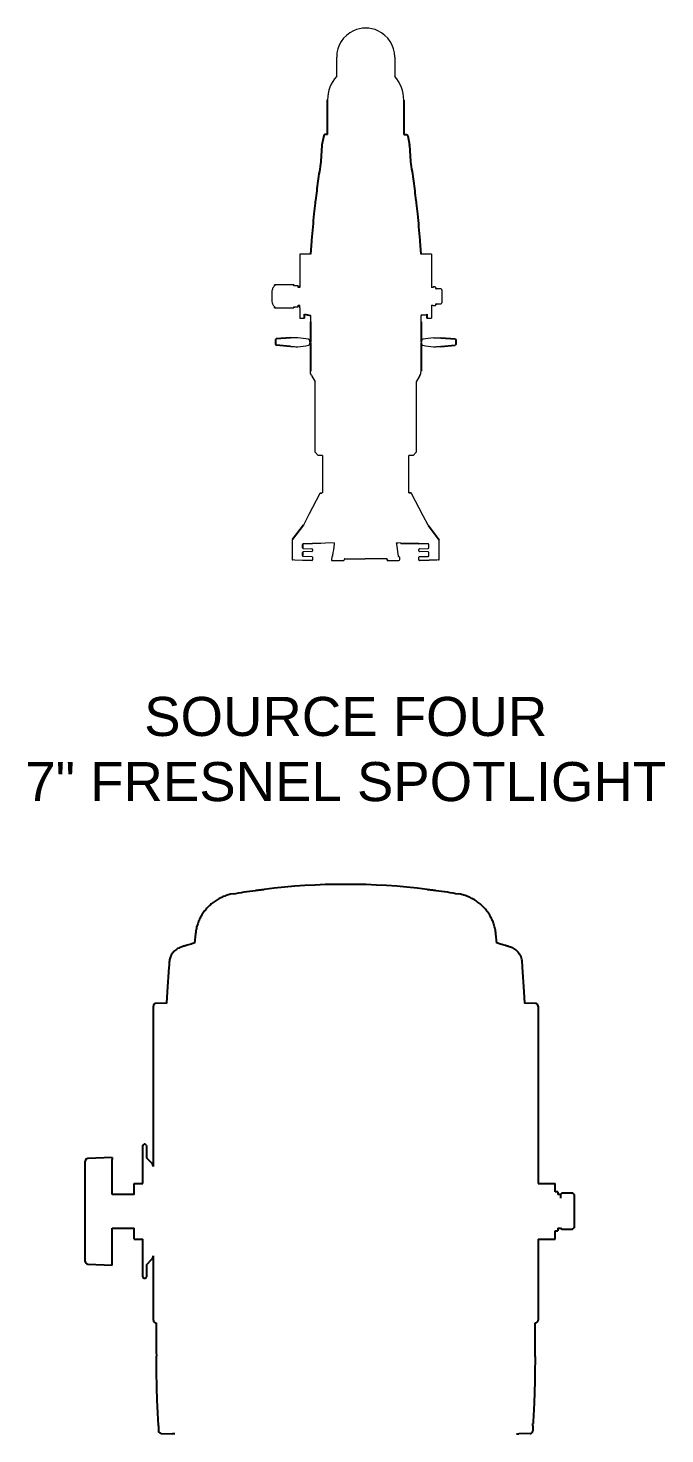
# Model space of a CAD drawing. Header units: inches. Extents: x 0 to 310, y 0 to 246.
# Drawn here: x 42.42 to 56.69, y 156.45 to 187.92 of the extents above; entities that cross this region are included whole.
import ezdxf

# ---------------------------------------------------------------- set-up
doc = ezdxf.new("R2010")
doc.units = ezdxf.units.IN
doc.header["$MEASUREMENT"] = 0
doc.layers.add('TEXT', color=1, linetype='Continuous')
doc.styles.add('ARIAL', font='arial.ttf')

msp = doc.modelspace()

# ---------------------------------------------------------------- linework, layer by layer
at = {"linetype": 'Continuous', "lineweight": 15}
for p, q in [((49.332, 186.845), (49.332, 187.276)), ((50.632, 187.273), (50.632, 186.842)), ((50.836, 186.312), (50.836, 186.316)), ((48.509, 182.863), (48.509, 182.115)), ((48.748, 182.863), (48.509, 182.863)), ((51.458, 182.863), (51.216, 182.863)), ((51.458, 182.863), (51.458, 182.115)), ((48.373, 182.174), (47.94, 182.174)), ((48.467, 182.155), (48.373, 182.155)), ((48.509, 182.115), (48.467, 182.115)), ((51.497, 182.115), (51.458, 182.115)), ((51.53, 182.129), (51.497, 182.129)), ((51.669, 182.085), (51.56, 182.085)), ((51.689, 182.065), (51.689, 181.866)), ((47.94, 181.663), (48.373, 181.663)), ((48.373, 181.682), (48.467, 181.682)), ((48.467, 181.722), (48.509, 181.722)), ((48.509, 181.663), (48.509, 181.722)), ((48.509, 181.663), (48.509, 181.429)), ((51.458, 181.722), (51.497, 181.722)), ((51.458, 181.722), (51.458, 181.663)), ((51.458, 181.663), (51.458, 181.429)), ((51.497, 181.709), (51.53, 181.709)), ((51.56, 181.752), (51.669, 181.752)), ((51.689, 181.866), (51.689, 181.772)), ((48.509, 181.429), (48.614, 181.429)), ((51.236, 181.5), (51.336, 181.503)), ((51.35, 181.429), (51.458, 181.429)), ((48.386, 180.989), (48.38, 180.989)), ((51.222, 181.298), (51.222, 181.298)), ((51.579, 180.989), (51.584, 180.989)), ((48.73, 180.936), (48.729, 180.936)), ((48.729, 180.844), (48.729, 180.844)), ((48.732, 180.897), (48.732, 180.928)), ((48.732, 180.928), (48.732, 180.928)), ((48.736, 180.897), (48.732, 180.897)), ((48.732, 180.852), (48.732, 180.882)), ((48.736, 180.882), (48.732, 180.882)), ((48.732, 180.852), (48.732, 180.852)), ((48.742, 180.897), (48.736, 180.897)), ((48.742, 180.882), (48.736, 180.882)), ((51.222, 180.897), (51.229, 180.897)), ((51.222, 180.882), (51.229, 180.882)), ((51.229, 180.897), (51.232, 180.897)), ((51.229, 180.882), (51.232, 180.882)), ((51.232, 180.897), (51.232, 180.928)), ((51.232, 180.928), (51.232, 180.928)), ((51.232, 180.852), (51.232, 180.882)), ((51.232, 180.852), (51.232, 180.852)), ((51.235, 180.936), (51.235, 180.936)), ((51.235, 180.844), (51.235, 180.844)), ((48.769, 180.142), (48.851, 180)), ((51.196, 180.142), (51.114, 180)), ((48.851, 178.426), (48.851, 180)), ((51.114, 180), (51.114, 178.426)), ((48.851, 178.426), (48.919, 178.357)), ((49.018, 178.357), (48.919, 178.357)), ((49.018, 178.357), (49.018, 177.514)), ((50.947, 177.514), (50.947, 178.357)), ((51.045, 178.357), (50.947, 178.357)), ((51.045, 178.357), (51.114, 178.426)), ((49.018, 177.514), (48.966, 177.512)), ((48.334, 176.448), (48.334, 176.029)), ((48.78, 176.379), (48.579, 176.372)), ((48.579, 176.273), (48.777, 176.266)), ((50.677, 176.37), (50.673, 176.397)), ((50.673, 176.397), (50.701, 176.396)), ((50.718, 176.101), (50.677, 176.37)), ((50.758, 176.394), (50.701, 176.396)), ((51.386, 176.372), (51.184, 176.379)), ((51.188, 176.266), (51.385, 176.273)), ((51.63, 176.029), (51.63, 176.456)), ((48.353, 176.014), (48.349, 176.014)), ((48.387, 176.013), (48.353, 176.014)), ((48.568, 176.006), (48.398, 176.012)), ((48.776, 175.999), (48.568, 176.006)), ((48.777, 176.202), (48.579, 176.195)), ((48.579, 176.096), (48.777, 176.089)), ((48.791, 176.251), (48.791, 176.217)), ((48.791, 176.074), (48.791, 176.014)), ((49.221, 176.081), (49.216, 176.014)), ((49.483, 175.998), (49.233, 175.998)), ((49.498, 176.022), (49.498, 176.013)), ((50.467, 176.037), (49.967, 176.037)), ((50.467, 176.01), (50.467, 176.037)), ((50.708, 175.998), (50.484, 175.998)), ((50.747, 176.04), (50.745, 176.07)), ((50.747, 176.041), (50.747, 176.041)), ((51.173, 176.217), (51.173, 176.251)), ((51.173, 176.014), (51.173, 176.074)), ((51.385, 176.195), (51.188, 176.202)), ((51.188, 176.089), (51.378, 176.095)), ((51.386, 176.006), (51.189, 175.999)), ((51.575, 176.012), (51.408, 176.007)), ((51.616, 176.014), (51.575, 176.012)), ((51.629, 176.029), (51.63, 176.029))]:
    msp.add_line(p, q, dxfattribs=at)
for p, q in [((49.127, 185.538), (49.128, 186.315)), ((50.836, 186.312), (50.836, 185.538)), ((49.041, 185.513), (48.999, 185.306)), ((49.127, 185.538), (49.072, 185.538)), ((50.836, 185.538), (50.892, 185.538)), ((50.923, 185.513), (50.965, 185.306)), ((48.998, 185.297), (48.979, 184.947)), ((50.966, 185.297), (50.985, 184.947)), ((48.979, 184.947), (48.977, 184.931)), ((50.985, 184.947), (50.987, 184.931)), ((48.768, 183.153), (48.748, 182.863)), ((48.77, 183.174), (48.768, 183.153)), ((48.77, 183.174), (48.768, 183.153)), ((48.768, 183.153), (48.768, 183.153)), ((48.77, 183.174), (48.77, 183.174)), ((51.194, 183.174), (51.196, 183.153)), ((51.194, 183.174), (51.196, 183.153)), ((51.194, 183.174), (51.194, 183.174)), ((51.196, 183.153), (51.216, 182.863)), ((51.196, 183.153), (51.196, 183.153)), ((47.94, 182.174), (47.939, 182.152)), ((48.373, 182.174), (48.373, 182.155)), ((48.467, 182.155), (48.467, 182.115)), ((51.497, 182.129), (51.497, 182.115)), ((51.55, 182.109), (51.55, 182.095)), ((47.939, 181.685), (47.94, 181.663)), ((48.373, 181.682), (48.373, 181.663)), ((48.467, 181.722), (48.467, 181.682)), ((51.497, 181.722), (51.497, 181.709)), ((51.55, 181.742), (51.55, 181.729)), ((48.614, 181.429), (48.614, 181.518)), ((48.614, 181.518), (48.743, 181.485)), ((48.742, 181.348), (48.742, 180.897)), ((51.229, 181.497), (51.222, 181.486)), ((51.222, 181.348), (51.222, 180.897)), ((51.35, 181.518), (51.35, 181.429)), ((47.965, 180.95), (47.965, 180.84)), ((48.298, 180.985), (47.977, 180.963)), ((48.298, 180.795), (47.977, 180.827)), ((48.742, 180.882), (48.742, 180.241)), ((51.222, 180.882), (51.222, 180.241)), ((51.666, 180.985), (51.987, 180.963)), ((51.666, 180.795), (51.987, 180.827)), ((52, 180.95), (52, 180.84)), ((50.998, 177.512), (50.947, 177.514)), ((48.586, 176.795), (48.342, 176.472)), ((51.379, 176.794), (51.627, 176.465)), ((48.565, 176.357), (48.565, 176.288)), ((50.769, 176.394), (51.17, 176.38)), ((48.565, 176.18), (48.565, 176.111)), ((49.222, 176.088), (49.221, 176.081)), ((50.467, 176.01), (50.484, 175.998)), ((50.729, 176.084), (50.725, 176.084)), ((47.01, 168.537), (46.963, 168.529)), ((52.106, 168.53), (52.06, 168.537)), ((46.171, 167.645), (46.15, 167.436)), ((52.92, 167.436), (52.899, 167.645)), ((45.225, 162.43), (45.225, 165.508)), ((53.845, 165.508), (53.845, 162.205)), ((44.989, 162.056), (44.989, 162.901)), ((45.039, 162.931), (45.019, 162.931)), ((45.069, 162.901), (45.069, 162.644)), ((43.699, 161.505), (43.699, 162.554)), ((44.299, 162.635), (43.757, 162.614)), ((44.299, 162.635), (44.299, 162.59)), ((44.299, 161.806), (44.299, 162.59)), ((45.193, 162.507), (45.078, 162.622)), ((53.845, 162.205), (53.845, 162.056)), ((44.799, 161.806), (44.299, 161.806)), ((44.799, 162.056), (44.989, 162.056)), ((44.799, 161.806), (44.799, 162.056)), ((53.845, 162.056), (54.224, 162.056)), ((54.224, 161.869), (54.224, 162.056)), ((54.284, 161.869), (54.224, 161.869)), ((54.284, 161.869), (54.284, 161.806)), ((54.344, 161.806), (54.284, 161.806)), ((54.344, 161.806), (54.344, 161.722)), ((54.615, 161.834), (54.383, 161.834)), ((54.654, 161.806), (54.654, 161.059)), ((43.699, 161.442), (43.699, 161.505)), ((43.699, 160.36), (43.699, 161.442)), ((44.299, 161.056), (44.799, 161.056)), ((44.299, 160.228), (44.299, 161.056)), ((44.799, 160.806), (44.799, 161.056)), ((54.224, 160.994), (54.284, 160.994)), ((54.224, 160.806), (54.224, 160.994)), ((54.284, 161.056), (54.348, 161.056)), ((54.284, 161.056), (54.284, 160.994)), ((54.348, 161.056), (54.383, 161.028)), ((54.383, 161.028), (54.615, 161.028)), ((54.615, 161.028), (54.654, 161.059)), ((44.799, 160.806), (44.989, 160.806)), ((44.989, 159.961), (44.989, 160.806)), ((53.845, 160.806), (53.845, 159.056)), ((53.845, 160.806), (54.224, 160.806)), ((43.699, 160.308), (43.699, 160.36)), ((43.757, 160.249), (43.757, 160.248)), ((43.757, 160.248), (44.299, 160.227)), ((44.299, 160.228), (44.299, 160.227)), ((45.069, 160.219), (45.069, 159.961)), ((45.078, 160.24), (45.193, 160.355)), ((45.225, 159.056), (45.225, 160.432)), ((45.019, 159.931), (45.039, 159.931)), ((45.225, 158.99), (45.225, 159.056)), ((53.845, 159.056), (53.845, 158.99)), ((45.342, 156.627), (45.344, 156.516)), ((45.402, 156.457), (45.654, 156.447)), ((45.707, 156.447), (45.654, 156.447)), ((53.363, 156.447), (53.416, 156.447)), ((53.668, 156.457), (53.416, 156.447)), ((53.729, 156.627), (53.726, 156.516))]:
    msp.add_line(p, q)
at = {"linetype": 'Continuous', "lineweight": 15, "flags": 128}
for points in [[(48.954, 177.504), (48.708, 177.031), (48.586, 176.795)], [(48.967, 177.512), (48.988, 177.513), (48.996, 177.513)], [(51.379, 176.794), (51.27, 177.005), (51.011, 177.504)], [(48.335, 176.448), (48.335, 176.448), (48.336, 176.449)], [(48.342, 176.472), (48.342, 176.472), (48.343, 176.472)], [(49.279, 176.397), (49.081, 176.39), (48.975, 176.386), (48.879, 176.383), (48.794, 176.38)], [(48.349, 176.014), (48.349, 176.014), (48.349, 176.014)]]:
    msp.add_lwpolyline(points, dxfattribs=at)
at = {"flags": 128}
for points in [[(45.574, 166.894), (45.537, 166.345), (45.521, 166.094), (45.283, 166.086)], [(53.787, 166.086), (53.549, 166.094), (53.533, 166.345), (53.496, 166.894)]]:
    msp.add_lwpolyline(points, dxfattribs=at)
at = {"linetype": 'Continuous', "lineweight": 15}
for centre, radius, start, end in [((49.982, 187.273), 0.65, 64.9002, 115.1054), ((49.982, 187.273), 0.65, 115.1054, 179.7345), ((49.982, 187.273), 0.65, 0.0003, 64.9002), ((49.915, 186.315), 0.787, 137.7314, 180), ((50.049, 186.312), 0.787, 0, 42.2686), ((51.53, 182.109), 0.02, 0, 90), ((51.56, 182.095), 0.01, 180, 270), ((51.669, 182.065), 0.02, 0, 90), ((51.53, 181.729), 0.02, 270, 0), ((51.56, 181.742), 0.01, 90, 180), ((51.669, 181.772), 0.02, 270, 0), ((72.331, 181.348), 23.588, 179.6649, 180), ((27.634, 181.348), 23.588, 0, 0.3354), ((51.335, 181.518), 0.015, 272, 0), ((48.28, 178.634), 2.362, 79.7087, 85.6364), ((51.684, 178.634), 2.362, 94.3636, 100.2913), ((48.614, 185.706), 4.921, 266.3172, 267.6716), ((48.43, 181.182), 0.394, 267.6716, 274.3636), ((48.28, 183.145), 2.362, 274.3636, 280.2913), ((51.684, 183.145), 2.362, 259.7087, 265.6364), ((51.534, 181.182), 0.394, 265.6364, 272.3284), ((51.35, 185.706), 4.921, 272.3284, 273.6828), ((48.967, 177.497), 0.015, 89.9191, 152.3197), ((48.967, 177.497), 0.015, 92.0037, 152.5602), ((50.998, 177.497), 0.015, 27.6529, 90.0809), ((48.58, 176.288), 0.015, 180, 268), ((51.385, 176.357), 0.015, 360, 88), ((51.385, 176.288), 0.015, 272, 0), ((51.615, 176.456), 0.015, 0, 36.6731), ((48.349, 176.029), 0.015, 180, 268), ((48.58, 176.18), 0.015, 92, 180), ((48.58, 176.111), 0.015, 261.6109, 268), ((48.776, 176.014), 0.015, 268, 0), ((48.776, 176.251), 0.015, 0, 88), ((48.776, 176.217), 0.015, 272, 0), ((48.776, 176.074), 0.015, 0, 88), ((49.23, 176.013), 0.015, 175.3921, 269.9992), ((50.708, 176.038), 0.0394, 270, 4.3125), ((50.73, 176.069), 0.015, 4.6355, 91.0086), ((51.188, 176.251), 0.015, 92, 180), ((51.188, 176.217), 0.015, 180, 268), ((51.188, 176.074), 0.015, 92, 180), ((51.188, 176.014), 0.015, 180, 272), ((51.385, 176.18), 0.015, 0, 88), ((51.385, 176.111), 0.015, 272, 0), ((51.615, 176.029), 0.015, 272, 0)]:
    msp.add_arc(centre, radius, start, end, dxfattribs=at)
for centre, radius, start, end in [((49.058, 185.294), 0.06, 168.5935, 177), ((50.907, 185.294), 0.06, 3, 11.4065), ((49.535, 153.739), 15.012, 83.0055, 96.9945), ((45.285, 166.026), 0.06, 92.2642, 180.0002), ((53.785, 166.026), 0.06, 0.0002, 87.6031), ((45.019, 162.901), 0.03, 90, 180), ((45.039, 162.901), 0.03, 0, 90), ((43.759, 162.554), 0.06, 92.2378, 180), ((45.099, 162.644), 0.03, 180, 225), ((45.115, 162.43), 0.11, 0, 45), ((54.382, 161.82), 0.0137, 119.7073, 154.3151), ((54.616, 161.82), 0.0137, 25.7097, 60.3889), ((43.759, 160.308), 0.06, 180, 267.7622), ((45.099, 160.219), 0.03, 135, 180), ((45.115, 160.433), 0.11, 315, 0), ((45.019, 159.961), 0.03, 180, 270), ((45.039, 159.961), 0.03, 270, 0), ((45.285, 158.99), 0.06, 180, 275.1552), ((53.785, 158.99), 0.06, 264.8448, 0), ((159.535, 158.904), 114.245, 179.98637, 180.36001), ((-60.465, 158.904), 114.245, 359.63671, 0.01363)]:
    msp.add_arc(centre, radius, start, end)
for points, knots in [([(49.072, 185.537), (49.071, 185.537), (49.069, 185.538), (49.064, 185.537), (49.056, 185.535), (49.048, 185.529), (49.043, 185.521), (49.042, 185.516), (49.041, 185.513)], [0, 0, 0, 0, 0.044571, 0.18274, 0.35956, 0.599706, 0.844502, 1, 1, 1, 1]), ([(50.892, 185.537), (50.893, 185.537), (50.895, 185.538), (50.9, 185.537), (50.908, 185.535), (50.916, 185.529), (50.921, 185.521), (50.923, 185.516), (50.923, 185.513)], [0, 0, 0, 0, 0.044571, 0.18274, 0.35956, 0.599706, 0.844502, 1, 1, 1, 1]), ([(48.977, 184.931), (48.955, 184.785), (48.911, 184.497), (48.875, 184.208), (48.858, 184.065)], [0, 0, 0, 0, 0.505019, 1, 1, 1, 1]), ([(50.987, 184.931), (51.009, 184.785), (51.053, 184.497), (51.089, 184.208), (51.106, 184.065)], [0, 0, 0, 0, 0.505019, 1, 1, 1, 1]), ([(48.856, 184.065), (48.854, 184.045), (48.842, 183.945), (48.81, 183.649), (48.786, 183.372), (48.77, 183.174)], [0, 0, 0, 0, 0.067089, 0.335447, 1, 1, 1, 1]), ([(51.108, 184.065), (51.11, 184.045), (51.122, 183.945), (51.154, 183.649), (51.178, 183.372), (51.194, 183.174)], [0, 0, 0, 0, 0.067089, 0.335447, 1, 1, 1, 1]), ([(46.963, 168.529), (46.96, 168.529), (46.922, 168.522), (46.85, 168.499), (46.749, 168.459), (46.653, 168.407), (46.564, 168.347), (46.481, 168.277), (46.406, 168.198), (46.34, 168.112), (46.283, 168.019), (46.236, 167.92), (46.201, 167.817), (46.179, 167.725), (46.173, 167.667), (46.171, 167.645)], [0, 0, 0, 0, 0.006911, 0.090072, 0.174262, 0.25686, 0.340407, 0.425715, 0.510372, 0.595303, 0.682281, 0.770229, 0.857585, 0.94645, 1, 1, 1, 1]), ([(47.516, 168.617), (47.52, 168.617), (47.548, 168.62), (47.611, 168.627), (47.675, 168.635), (47.707, 168.639)], [0, 0, 0, 0, 0.082521, 0.540809, 1, 1, 1, 1]), ([(51.363, 168.639), (51.395, 168.635), (51.459, 168.627), (51.522, 168.62), (51.55, 168.617), (51.554, 168.617)], [0, 0, 0, 0, 0.459191, 0.917479, 1, 1, 1, 1]), ([(52.899, 167.645), (52.897, 167.662), (52.893, 167.715), (52.872, 167.803), (52.838, 167.909), (52.791, 168.011), (52.734, 168.106), (52.666, 168.195), (52.589, 168.277), (52.504, 168.348), (52.412, 168.41), (52.314, 168.463), (52.211, 168.502), (52.141, 168.524), (52.106, 168.53), (52.106, 168.53)], [0, 0, 0, 0, 0.0405, 0.130182, 0.220461, 0.310195, 0.398224, 0.486646, 0.574608, 0.660807, 0.746179, 0.832091, 0.916725, 0.99988, 1, 1, 1, 1]), ([(45.639, 167.188), (45.623, 167.162), (45.61, 167.134), (45.596, 167.091), (45.592, 167.076), (45.586, 167.046), (45.584, 167.03), (45.583, 167.015)], [0, 0, 0, 0, 0.5, 0.5, 0.75, 0.75, 1, 1, 1, 1]), ([(45.846, 167.347), (45.828, 167.341), (45.81, 167.334), (45.775, 167.317), (45.759, 167.307), (45.743, 167.296)], [0, 0, 0, 0, 0.5, 0.5, 1, 1, 1, 1]), ([(46.15, 167.436), (46.123, 167.429), (46.096, 167.421), (46.031, 167.402), (45.985, 167.389), (45.939, 167.375), (45.925, 167.371), (45.92, 167.369), (45.911, 167.366), (45.906, 167.365), (45.883, 167.358), (45.865, 167.352), (45.846, 167.347)], [0.91474135, 0.91474135, 0.91474135, 0.91474135, 0.9375, 0.9375, 0.96875, 0.9765625, 0.9765625, 0.98046875, 0.98046875, 0.984375, 0.984375, 1, 1, 1, 1]), ([(53.224, 167.347), (53.205, 167.352), (53.187, 167.358), (53.159, 167.366), (53.15, 167.369), (53.131, 167.375), (53.085, 167.389), (53.012, 167.41), (52.947, 167.429), (52.92, 167.436)], [0, 0, 0, 0, 0.015625, 0.015625, 0.0234375, 0.0234375, 0.03125, 0.0625, 0.08512938, 0.08512938, 0.08512938, 0.08512938]), ([(53.487, 167.015), (53.486, 167.034), (53.483, 167.053), (53.475, 167.089), (53.469, 167.107), (53.456, 167.142), (53.448, 167.159), (53.429, 167.191), (53.418, 167.207), (53.395, 167.236), (53.382, 167.25), (53.355, 167.276), (53.34, 167.287), (53.309, 167.308), (53.293, 167.318), (53.259, 167.334), (53.242, 167.341), (53.224, 167.347)], [0, 0, 0, 0, 0.125, 0.125, 0.25, 0.25, 0.375, 0.375, 0.5, 0.5, 0.625, 0.625, 0.75, 0.75, 0.875, 0.875, 1, 1, 1, 1]), ([(45.583, 167.015), (45.581, 166.995), (45.58, 166.975), (45.577, 166.934), (45.576, 166.914), (45.574, 166.894)], [0, 0, 0, 0, 0.5, 0.5, 1, 1, 1, 1]), ([(53.496, 166.894), (53.494, 166.914), (53.493, 166.934), (53.49, 166.975), (53.489, 166.995), (53.487, 167.015)], [0, 0, 0, 0, 0.5, 0.5, 1, 1, 1, 1]), ([(45.225, 165.508), (45.225, 165.526), (45.225, 165.573), (45.225, 165.649), (45.225, 165.73), (45.225, 165.806), (45.225, 165.873), (45.225, 165.931), (45.225, 165.975), (45.225, 166.007), (45.225, 166.024), (45.225, 166.024), (45.225, 166.024)], [0, 0, 0, 0, 0.067528, 0.173482, 0.282513, 0.388467, 0.497494, 0.603361, 0.712292, 0.818023, 0.926811, 1, 1, 1, 1]), ([(53.845, 166.024), (53.845, 166.024), (53.845, 166.024), (53.845, 166.007), (53.845, 165.976), (53.845, 165.931), (53.845, 165.875), (53.845, 165.807), (53.845, 165.732), (53.845, 165.649), (53.845, 165.574), (53.845, 165.526), (53.845, 165.508)], [0, 0, 0, 0, 0.073185, 0.178916, 0.287704, 0.393571, 0.502504, 0.608458, 0.717485, 0.82344, 0.932471, 1, 1, 1, 1]), ([(54.369, 161.826), (54.367, 161.824), (54.355, 161.818), (54.349, 161.811), (54.344, 161.806)], [0, 0, 0, 0, 0.230778, 1, 1, 1, 1]), ([(54.383, 161.834), (54.382, 161.834), (54.38, 161.834), (54.377, 161.833), (54.375, 161.832), (54.375, 161.832)], [0, 0, 0, 0, 0.265109, 0.749338, 1, 1, 1, 1]), ([(54.623, 161.832), (54.622, 161.832), (54.62, 161.833), (54.617, 161.834), (54.615, 161.834), (54.615, 161.834)], [0, 0, 0, 0, 0.387513, 0.974242, 1, 1, 1, 1]), ([(54.654, 161.806), (54.653, 161.807), (54.647, 161.814), (54.637, 161.821), (54.629, 161.826)], [0, 0, 0, 0, 0.230784, 1, 1, 1, 1]), ([(45.339, 156.682), (45.332, 156.806), (45.316, 157.053), (45.303, 157.472), (45.295, 157.849), (45.294, 158.098), (45.293, 158.186)], [0, 0, 0, 0, 0.2782792, 0.55656, 0.8443783, 1, 1, 1, 1]), ([(53.777, 158.179), (53.776, 158.063), (53.774, 157.804), (53.766, 157.424), (53.753, 157.036), (53.738, 156.8), (53.731, 156.682)], [0, 0, 0, 0, 0.208771, 0.467486, 0.733744, 1, 1, 1, 1]), ([(45.342, 156.627), (45.341, 156.632), (45.341, 156.637), (45.341, 156.647), (45.341, 156.652), (45.34, 156.662), (45.34, 156.666), (45.34, 156.675), (45.34, 156.678), (45.339, 156.682)], [0, 0, 0, 0, 0.25, 0.25, 0.5, 0.5, 0.75, 0.75, 1, 1, 1, 1]), ([(45.402, 156.457), (45.394, 156.458), (45.387, 156.459), (45.376, 156.464), (45.373, 156.466), (45.367, 156.47), (45.364, 156.472), (45.358, 156.478), (45.356, 156.481), (45.352, 156.487), (45.35, 156.49), (45.346, 156.501), (45.344, 156.508), (45.344, 156.516)], [0, 0, 0, 0, 0.25, 0.25, 0.375, 0.375, 0.5, 0.5, 0.625, 0.625, 0.75, 0.75, 1, 1, 1, 1]), ([(53.668, 156.457), (53.676, 156.458), (53.683, 156.459), (53.694, 156.464), (53.697, 156.466), (53.703, 156.47), (53.706, 156.472), (53.712, 156.478), (53.714, 156.481), (53.718, 156.487), (53.72, 156.49), (53.724, 156.501), (53.726, 156.508), (53.726, 156.516)], [0, 0, 0, 0, 0.25, 0.25, 0.375, 0.375, 0.5, 0.5, 0.625, 0.625, 0.75, 0.75, 1, 1, 1, 1]), ([(53.729, 156.627), (53.729, 156.632), (53.729, 156.637), (53.729, 156.647), (53.729, 156.652), (53.73, 156.662), (53.73, 156.666), (53.73, 156.675), (53.73, 156.678), (53.731, 156.682)], [0, 0, 0, 0, 0.25, 0.25, 0.5, 0.5, 0.75, 0.75, 1, 1, 1, 1])]:
    msp.add_open_spline(points, degree=3, knots=knots)
for points, knots in [([(47.939, 182.152), (47.933, 182.145), (47.914, 182.122), (47.893, 182.083), (47.882, 182.05), (47.877, 182.037)], [0, 0, 0, 0, 0.213093, 0.684628, 1, 1, 1, 1]), ([(47.877, 182.037), (47.877, 182.038), (47.877, 182.038), (47.877, 182.024), (47.877, 181.998), (47.877, 181.971), (47.877, 181.954), (47.877, 181.95)], [0, 0, 0, 0, 0.147125, 0.404528, 0.661932, 0.919336, 1, 1, 1, 1]), ([(47.877, 181.95), (47.877, 181.936), (47.877, 181.909), (47.877, 181.869), (47.877, 181.835), (47.877, 181.81), (47.877, 181.798), (47.877, 181.799), (47.877, 181.8)], [0, 0, 0, 0, 0.184215, 0.368431, 0.552646, 0.736861, 0.921076, 1, 1, 1, 1]), ([(47.877, 181.8), (47.884, 181.782), (47.897, 181.745), (47.92, 181.706), (47.936, 181.687), (47.939, 181.685)], [0, 0, 0, 0, 0.4266748, 0.9174829, 1, 1, 1, 1]), ([(51.229, 181.497), (51.23, 181.497), (51.231, 181.499), (51.234, 181.5), (51.236, 181.499), (51.236, 181.499)], [0, 0, 0, 0, 0.220297, 0.958734, 1, 1, 1, 1]), ([(48.38, 180.989), (48.374, 180.989), (48.346, 180.988), (48.319, 180.986), (48.298, 180.985)], [0, 0, 0, 0, 0.241313, 1, 1, 1, 1]), ([(48.414, 180.991), (48.408, 180.99), (48.398, 180.99), (48.388, 180.989), (48.386, 180.989)], [0, 0, 0, 0, 0.694368, 1, 1, 1, 1]), ([(48.46, 180.99), (48.454, 180.99), (48.438, 180.991), (48.423, 180.991), (48.414, 180.991)], [0, 0, 0, 0, 0.435093, 1, 1, 1, 1]), ([(51.504, 180.99), (51.511, 180.99), (51.526, 180.991), (51.542, 180.991), (51.55, 180.991)], [0, 0, 0, 0, 0.435093, 1, 1, 1, 1]), ([(51.55, 180.991), (51.557, 180.99), (51.567, 180.99), (51.576, 180.989), (51.579, 180.989)], [0, 0, 0, 0, 0.694368, 1, 1, 1, 1]), ([(51.584, 180.989), (51.591, 180.989), (51.618, 180.988), (51.646, 180.986), (51.666, 180.985)], [0, 0, 0, 0, 0.241313, 1, 1, 1, 1]), ([(47.977, 180.963), (47.977, 180.963), (47.976, 180.963), (47.974, 180.963), (47.97, 180.962), (47.967, 180.959), (47.965, 180.956), (47.964, 180.952), (47.964, 180.95), (47.965, 180.95)], [0, 0, 0, 0, 0.010225, 0.166207, 0.342335, 0.532077, 0.732282, 0.928539, 1, 1, 1, 1]), ([(47.965, 180.84), (47.964, 180.839), (47.964, 180.837), (47.965, 180.834), (47.967, 180.83), (47.97, 180.828), (47.973, 180.827), (47.975, 180.827), (47.977, 180.827), (47.977, 180.827)], [0, 0, 0, 0, 0.086769, 0.286611, 0.50326, 0.67097, 0.809879, 0.927231, 1, 1, 1, 1]), ([(48.722, 180.94), (48.717, 180.945), (48.705, 180.956), (48.703, 180.958), (48.702, 180.959)], [0, 0, 0, 0, 0.496818, 1, 1, 1, 1]), ([(48.722, 180.84), (48.717, 180.834), (48.705, 180.823), (48.703, 180.822), (48.702, 180.821)], [0, 0, 0, 0, 0.496818, 1, 1, 1, 1]), ([(48.73, 180.935), (48.73, 180.935), (48.729, 180.936), (48.727, 180.938), (48.725, 180.939), (48.723, 180.94), (48.723, 180.94), (48.722, 180.94)], [0, 0, 0, 0, 0.031597, 0.449793, 0.873425, 0.954259, 1, 1, 1, 1]), ([(48.73, 180.845), (48.73, 180.845), (48.729, 180.843), (48.727, 180.842), (48.725, 180.84), (48.723, 180.84), (48.723, 180.84), (48.722, 180.84)], [0, 0, 0, 0, 0.03897, 0.453982, 0.874388, 0.954608, 1, 1, 1, 1]), ([(48.732, 180.928), (48.732, 180.928), (48.732, 180.93), (48.731, 180.932), (48.73, 180.934), (48.73, 180.935)], [0, 0, 0, 0, 0.120183, 0.666505, 1, 1, 1, 1]), ([(48.73, 180.845), (48.73, 180.845), (48.731, 180.846), (48.732, 180.849), (48.732, 180.851), (48.732, 180.852)], [0, 0, 0, 0, 0.141698, 0.734741, 1, 1, 1, 1]), ([(51.233, 180.928), (51.233, 180.928), (51.232, 180.93), (51.233, 180.932), (51.234, 180.934), (51.235, 180.935)], [0, 0, 0, 0, 0.120183, 0.666505, 1, 1, 1, 1]), ([(51.235, 180.845), (51.235, 180.845), (51.233, 180.846), (51.233, 180.849), (51.233, 180.851), (51.233, 180.852)], [0, 0, 0, 0, 0.141698, 0.734741, 1, 1, 1, 1]), ([(51.235, 180.935), (51.235, 180.935), (51.235, 180.936), (51.237, 180.938), (51.24, 180.939), (51.242, 180.94), (51.242, 180.94), (51.242, 180.94)], [0, 0, 0, 0, 0.031597, 0.449793, 0.873425, 0.954259, 1, 1, 1, 1]), ([(51.235, 180.845), (51.235, 180.845), (51.235, 180.843), (51.237, 180.842), (51.24, 180.84), (51.242, 180.84), (51.242, 180.84), (51.242, 180.84)], [0, 0, 0, 0, 0.03897, 0.453982, 0.874388, 0.954608, 1, 1, 1, 1]), ([(51.242, 180.94), (51.248, 180.945), (51.26, 180.956), (51.261, 180.958), (51.262, 180.959)], [0, 0, 0, 0, 0.496818, 1, 1, 1, 1]), ([(51.242, 180.84), (51.248, 180.834), (51.26, 180.823), (51.261, 180.822), (51.262, 180.821)], [0, 0, 0, 0, 0.496818, 1, 1, 1, 1]), ([(51.987, 180.963), (51.987, 180.963), (51.988, 180.963), (51.991, 180.963), (51.994, 180.962), (51.998, 180.959), (52, 180.956), (52, 180.952), (52, 180.95), (52, 180.95)], [0, 0, 0, 0, 0.010225, 0.166207, 0.342335, 0.532077, 0.732282, 0.928539, 1, 1, 1, 1]), ([(52, 180.84), (52, 180.839), (52, 180.837), (52, 180.834), (51.997, 180.83), (51.994, 180.828), (51.992, 180.827), (51.989, 180.827), (51.988, 180.827), (51.987, 180.827)], [0, 0, 0, 0, 0.086769, 0.286611, 0.50326, 0.67097, 0.809879, 0.927231, 1, 1, 1, 1]), ([(48.769, 180.142), (48.761, 180.158), (48.746, 180.189), (48.743, 180.223), (48.742, 180.241)], [0, 0, 0, 0, 0.499117, 1, 1, 1, 1]), ([(51.196, 180.142), (51.204, 180.158), (51.219, 180.189), (51.221, 180.223), (51.222, 180.241)], [0, 0, 0, 0, 0.499117, 1, 1, 1, 1]), ([(48.343, 176.472), (48.341, 176.47), (48.337, 176.464), (48.334, 176.456), (48.335, 176.45), (48.335, 176.448)], [0, 0, 0, 0, 0.260802, 0.851148, 1, 1, 1, 1]), ([(48.343, 176.472), (48.341, 176.468), (48.337, 176.461), (48.336, 176.453), (48.336, 176.449)], [0, 0, 0, 0, 0.496339, 1, 1, 1, 1]), ([(48.579, 176.372), (48.578, 176.372), (48.575, 176.372), (48.571, 176.369), (48.568, 176.366), (48.566, 176.363), (48.565, 176.361), (48.565, 176.359), (48.565, 176.357), (48.565, 176.357)], [0, 0, 0, 0, 0.226238, 0.442252, 0.634602, 0.786217, 0.817597, 0.968043, 1, 1, 1, 1]), ([(48.794, 176.38), (48.792, 176.38), (48.788, 176.379), (48.783, 176.379), (48.78, 176.379)], [0, 0, 0, 0, 0.51442, 1, 1, 1, 1]), ([(49.279, 176.384), (49.278, 176.381), (49.265, 176.29), (49.251, 176.2), (49.237, 176.112)], [0, 0, 0, 0, 0.037736, 1, 1, 1, 1]), ([(49.279, 176.397), (49.279, 176.396), (49.279, 176.394), (49.279, 176.389), (49.279, 176.386), (49.279, 176.384)], [0, 0, 0, 0, 0.251007, 0.635173, 1, 1, 1, 1]), ([(50.769, 176.394), (50.767, 176.394), (50.762, 176.394), (50.759, 176.394), (50.758, 176.394)], [0, 0, 0, 0, 0.50045, 1, 1, 1, 1]), ([(51.184, 176.379), (51.182, 176.379), (51.176, 176.379), (51.172, 176.38), (51.17, 176.38)], [0, 0, 0, 0, 0.5085076, 1, 1, 1, 1]), ([(51.4, 176.288), (51.4, 176.298), (51.4, 176.321), (51.4, 176.344), (51.4, 176.357)], [0.2007786, 0.2007786, 0.2007786, 0.2007786, 0.5625781, 1, 1, 1, 1]), ([(48.398, 176.012), (48.395, 176.012), (48.39, 176.012), (48.388, 176.012), (48.387, 176.013)], [0, 0, 0, 0, 0.497283, 1, 1, 1, 1]), ([(48.565, 176.111), (48.565, 176.109), (48.565, 176.105), (48.568, 176.101), (48.571, 176.098), (48.575, 176.096), (48.577, 176.096), (48.578, 176.096)], [0, 0, 0, 0, 0.188823, 0.392787, 0.6271, 0.898654, 1, 1, 1, 1]), ([(49.23, 176.095), (49.229, 176.095), (49.228, 176.094), (49.227, 176.093), (49.226, 176.092), (49.226, 176.092), (49.225, 176.091), (49.223, 176.09), (49.223, 176.088), (49.222, 176.088)], [0, 0, 0, 0, 0.226799, 0.492978, 0.61645, 0.677302, 0.738576, 0.888389, 1, 1, 1, 1]), ([(49.237, 176.112), (49.237, 176.111), (49.237, 176.107), (49.235, 176.102), (49.233, 176.098), (49.23, 176.095), (49.23, 176.095), (49.23, 176.095)], [0, 0, 0, 0, 0.146233, 0.349609, 0.572064, 0.821124, 1, 1, 1, 1]), ([(49.233, 175.998), (49.231, 175.998), (49.23, 175.998), (49.23, 175.998), (49.23, 175.998)], [0, 0, 0, 0, 0.775054, 1, 1, 1, 1]), ([(49.483, 175.998), (49.483, 175.998), (49.485, 175.998), (49.488, 175.999), (49.492, 176.002), (49.495, 176.005), (49.497, 176.009), (49.498, 176.012), (49.498, 176.013)], [0, 0, 0, 0, 0.006164, 0.26918, 0.479481, 0.660149, 0.829848, 1, 1, 1, 1]), ([(49.513, 176.037), (49.512, 176.037), (49.508, 176.037), (49.504, 176.034), (49.501, 176.031), (49.498, 176.027), (49.498, 176.023), (49.498, 176.022)], [0, 0, 0, 0, 0.189623, 0.40677, 0.609429, 0.804568, 1, 1, 1, 1]), ([(49.513, 176.037), (49.546, 176.037), (49.617, 176.037), (49.767, 176.037), (49.888, 176.037), (49.967, 176.037)], [0, 0, 0, 0, 0.225298, 0.48573, 1, 1, 1, 1]), ([(50.725, 176.084), (50.725, 176.084), (50.725, 176.084), (50.723, 176.086), (50.721, 176.09), (50.719, 176.096), (50.718, 176.1), (50.718, 176.101)], [0, 0, 0, 0, 0.15849, 0.387999, 0.62603, 0.83694, 1, 1, 1, 1]), ([(51.378, 176.095), (51.38, 176.095), (51.384, 176.095), (51.387, 176.096), (51.388, 176.096)], [0, 0, 0, 0, 0.74395, 1, 1, 1, 1]), ([(51.408, 176.007), (51.405, 176.006), (51.4, 176.006), (51.392, 176.006), (51.388, 176.006), (51.386, 176.006)], [0, 0, 0, 0, 0.363895, 0.727733, 1, 1, 1, 1]), ([(51.4, 176.111), (51.4, 176.127), (51.4, 176.15), (51.4, 176.174), (51.4, 176.18)], [0, 0, 0, 0, 0.617758, 0.8576767, 0.8576767, 0.8576767, 0.8576767])]:
    msp.add_open_spline(points, degree=3, knots=knots, dxfattribs=at)
for points in [[(47.01, 168.539), (47.178, 168.568), (47.347, 168.594), (47.516, 168.617)], [(51.554, 168.617), (51.723, 168.594), (51.892, 168.568), (52.06, 168.539)], [(45.667, 167.226), (45.657, 167.214), (45.648, 167.201), (45.639, 167.188)], [(45.743, 167.296), (45.714, 167.276), (45.689, 167.253), (45.667, 167.226)]]:
    msp.add_open_spline(points, degree=3)

# ---------------------------------------------------------------- texts
at = {"layer": 'TEXT', "insert": (49.535, 172.948), "char_height": 0.875, "width": 22.89072, "attachment_point": 2, "style": 'ARIAL'}
msp.add_mtext('SOURCE FOUR\\P7" FRESNEL SPOTLIGHT', dxfattribs=at)

doc.saveas('drawing.dxf')
